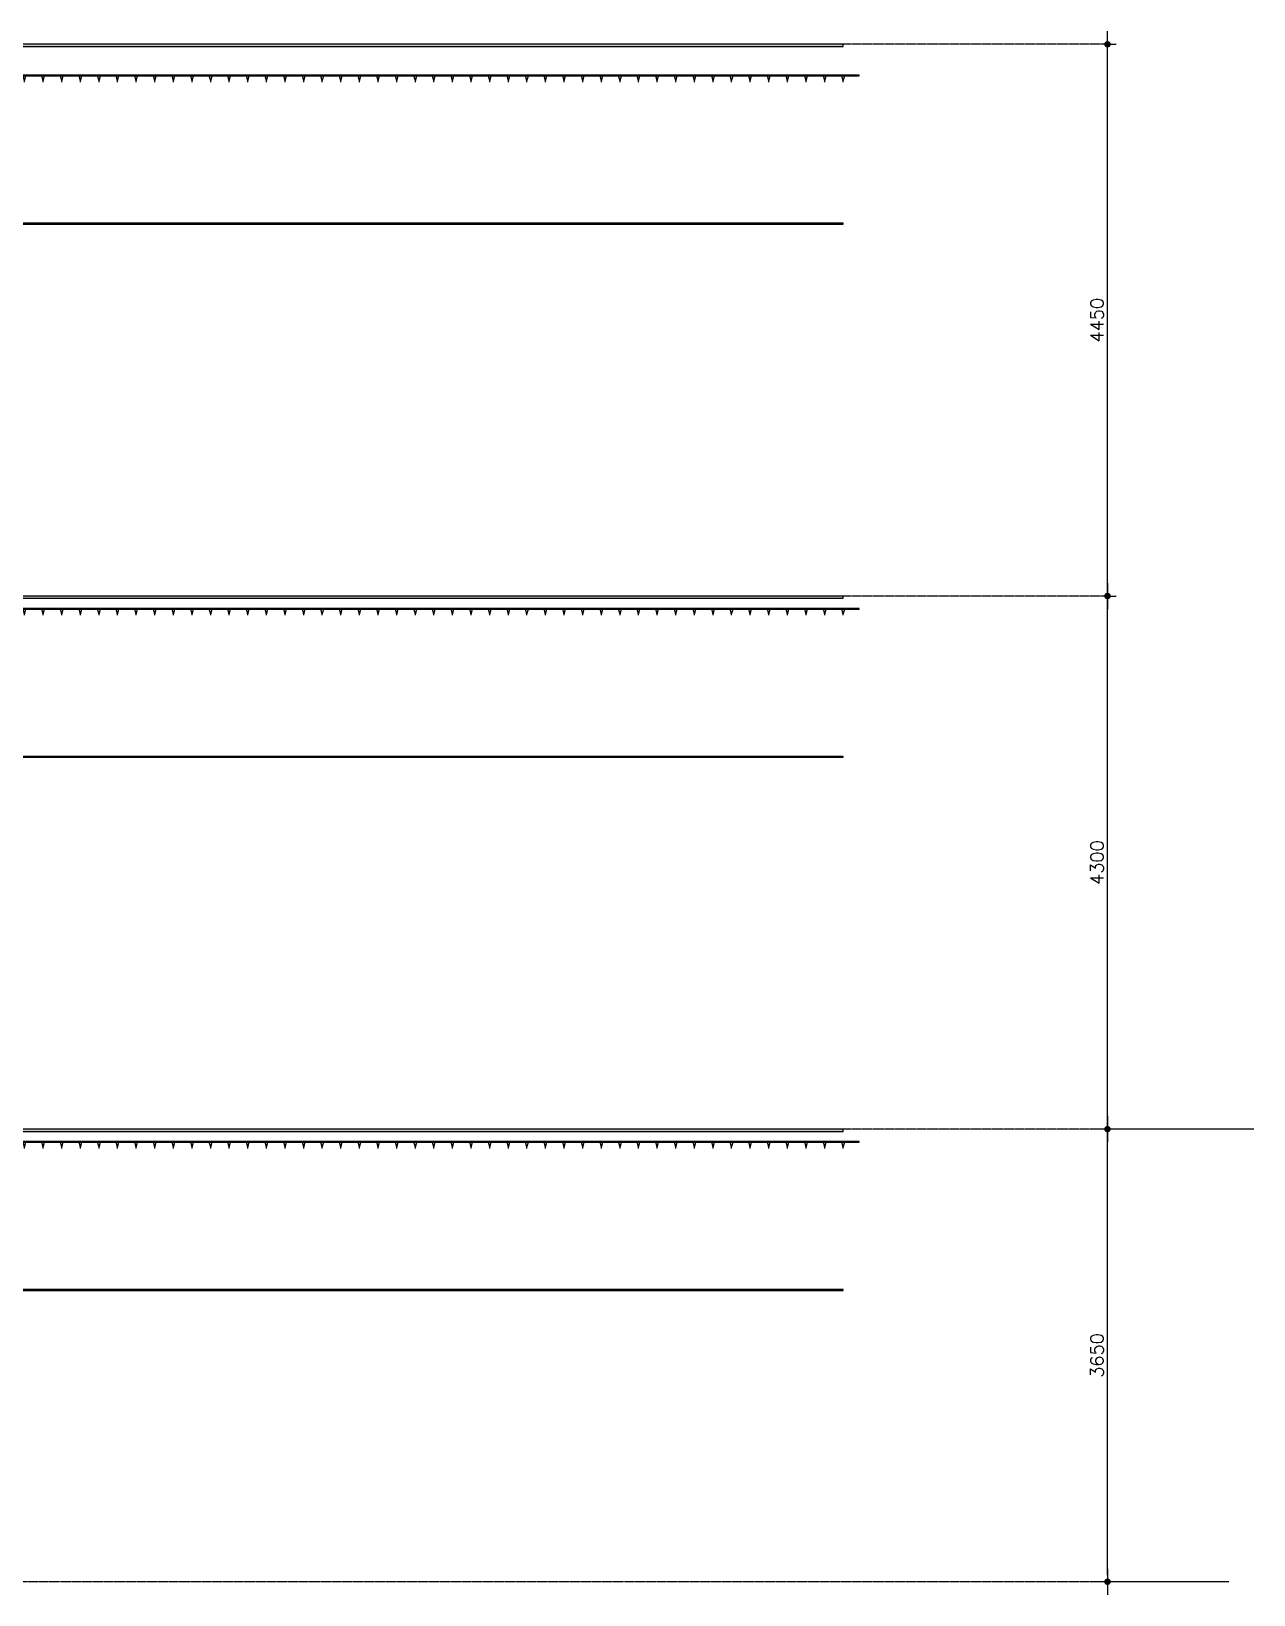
# Model space of a CAD drawing. Extents: x -3378 to 102197, y -3799 to 48702.
# Drawn here: x 64155 to 74010, y 36043 to 48653 of the extents above; entities that cross this region are included whole.
import ezdxf

# ---------------------------------------------------------------- set-up
doc = ezdxf.new("R2010")
doc.units = 0
doc.linetypes.add('CENTER', pattern=[2, 1.25, -0.25, 0.25, -0.25])
for name, color, linetype in [('GM_ANNO_DIMS', 4, 'Continuous'), ('GM_STEL_PRIM', 3, 'Continuous'), ('中心線 CENTER', 6, 'CENTER'), ('結構體 STRUCTURAL', 154, 'Continuous')]:
    doc.layers.add(name, color=color, linetype=linetype)
doc.layers.add('不顯示', color=254, linetype='Continuous', plot=False)
doc.styles.add('C1', font='simplex', dxfattribs={"bigfont": 'CHINESET'})
doc.dimstyles.new('DIMDD', dxfattribs={"dimscale": 100, "dimtxt": 0.25, "dimasz": 0.15, "dimexe": 0.2, "dimexo": 0, "dimgap": 0.09, "dimtad": 1, "dimdec": 1, "dimdsep": 46, "dimtxsty": 'C1', "dimblk1": 'DOT', "dimblk2": 'DOT', "dimsah": 1, "dimcen": 0.5, "dimazin": 0, "dimtfac": 1, "dimtdec": 1, "dimtix": 1, "dimtmove": 1, "dimatfit": 3, "dimldrblk": 'SLASH', "dimfxl": 10, "dimtolj": 1, "dimarcsym": 0})

# ---------------------------------------------------------------- blocks, each defined once
blk = doc.blocks.new('DOT')
blk.add_line((-2, 0), (2, 0))
at = {"const_width": 0.5}
blk.add_lwpolyline([(-0.25, 0, 1), (0.25, 0, 1)], format="xyb", close=True, dxfattribs=at)
blk = doc.blocks.new('*D889')
at = {"layer": 'Defpoints', "color": 0, "ltscale": 10, "transparency": 16777216}
for p in [(72831, 39798), (74010, 39798), (73809, 36148)]:
    blk.add_point(p, dxfattribs=at)
at = {"layer": '不顯示', "color": 0, "lineweight": -2, "ltscale": 10, "transparency": 16777216}
for p, q in [((74010, 39798), (72761, 39798)), ((72831, 36201), (72831, 39746)), ((73809, 36148), (72761, 36148))]:
    blk.add_line(p, q, dxfattribs=at)
at = {"layer": '不顯示', "color": 0, "lineweight": -2, "ltscale": 10, "transparency": 16777216, "xscale": 52.5, "yscale": 52.5, "zscale": 52.5}
for p, rotation in [((72831, 39798), 90), ((72831, 36148), 270)]:
    blk.add_blockref('DOT', p, dxfattribs=dict(at, rotation=rotation))
at = {"layer": '不顯示', "color": 2, "ltscale": 10, "transparency": 16777216, "insert": (72747, 37973), "char_height": 105, "attachment_point": 5, "rotation": 90, "style": 'C1'}
blk.add_mtext('\\A1;3650', dxfattribs=at)
blk = doc.blocks.new('_Dot')
at = {"color": 0, "linetype": 'ByBlock', "lineweight": -2}
blk.add_line((-0.5, 0), (-1, 0), dxfattribs=at)
at = {"color": 0, "linetype": 'ByBlock', "const_width": 0.5}
blk.add_lwpolyline([(-0.25, 0, 1), (0.25, 0, 1)], format="xyb", close=True, dxfattribs=at)
blk = doc.blocks.new('SLASH')
at = {"color": 0}
blk.add_line((-1, 0), (1, 0), dxfattribs=at)
at = {"color": 3, "linetype": 'Continuous'}
blk.add_line((-0.5, -0.5), (0.5, 0.5), dxfattribs=at)
blk = doc.blocks.new('*D890')
at = {"layer": 'Defpoints', "color": 0, "ltscale": 10, "transparency": 16777216}
for p in [(72831, 44098), (72831, 44098), (74010, 39798)]:
    blk.add_point(p, dxfattribs=at)
at = {"layer": '不顯示', "color": 0, "lineweight": -2, "ltscale": 10, "transparency": 16777216}
for p, q in [((72831, 44098), (72901, 44098)), ((72831, 39851), (72831, 44046)), ((74010, 39798), (72761, 39798))]:
    blk.add_line(p, q, dxfattribs=at)
at = {"layer": '不顯示', "color": 0, "lineweight": -2, "ltscale": 10, "transparency": 16777216, "xscale": 52.5, "yscale": 52.5, "zscale": 52.5}
for p, rotation in [((72831, 44098), 90), ((72831, 39798), 270)]:
    blk.add_blockref('DOT', p, dxfattribs=dict(at, rotation=rotation))
at = {"layer": '不顯示', "color": 2, "ltscale": 10, "transparency": 16777216, "insert": (72747, 41948), "char_height": 105, "attachment_point": 5, "rotation": 90, "style": 'C1'}
blk.add_mtext('\\A1;4300', dxfattribs=at)
blk = doc.blocks.new('*D891')
at = {"layer": 'Defpoints', "color": 0, "ltscale": 10, "transparency": 16777216}
for p in [(72831, 48548), (72831, 48548), (72831, 44098)]:
    blk.add_point(p, dxfattribs=at)
at = {"layer": '不顯示', "color": 0, "lineweight": -2, "ltscale": 10, "transparency": 16777216}
for p, q in [((72831, 48548), (72901, 48548)), ((72831, 44151), (72831, 48496)), ((72831, 44098), (72901, 44098))]:
    blk.add_line(p, q, dxfattribs=at)
at = {"layer": '不顯示', "color": 0, "lineweight": -2, "ltscale": 10, "transparency": 16777216, "xscale": 52.5, "yscale": 52.5, "zscale": 52.5}
for p, rotation in [((72831, 48548), 90), ((72831, 44098), 270)]:
    blk.add_blockref('DOT', p, dxfattribs=dict(at, rotation=rotation))
at = {"layer": '不顯示', "color": 2, "ltscale": 10, "transparency": 16777216, "insert": (72747, 46323), "char_height": 105, "attachment_point": 5, "rotation": 90, "style": 'C1'}
blk.add_mtext('\\A1;4450', dxfattribs=at)
blk = doc.blocks.new('*U772')
at = {"layer": 'GM_STEL_PRIM'}
for p, q in [((0, -15), (-11, 25)), ((0, -15), (11, 25)), ((0, -25), (0, -15))]:
    blk.add_line(p, q, dxfattribs=at)
blk = doc.blocks.new('*U773')
at = {"layer": 'GM_ANNO_DIMS', "color": 0, "linetype": 'ByBlock', "lineweight": -2}
for p in [(0, 0), (150, 0), (300, 0), (450, 0), (600, 0), (750, 0), (900, 0), (1050, 0), (1200, 0), (1350, 0), (1500, 0), (1650, 0), (1800, 0), (1950, 0), (2100, 0), (2250, 0), (2400, 0), (2550, 0), (2700, 0), (2850, 0), (3000, 0), (3150, 0), (3300, 0), (3450, 0), (3600, 0), (3750, 0), (3900, 0), (4050, 0), (4200, 0), (4350, 0), (4500, 0), (4650, 0), (4800, 0), (4950, 0), (5100, 0), (5250, 0), (5400, 0), (5550, 0), (5700, 0), (5850, 0), (6000, 0), (6150, 0), (6300, 0), (6450, 0), (6600, 0), (6750, 0), (6900, 0), (7050, 0), (7200, 0), (7350, 0), (7500, 0), (7650, 0), (7800, 0), (7950, 0), (8100, 0), (8250, 0), (8400, 0), (8550, 0), (8700, 0), (8850, 0), (9000, 0), (9150, 0), (9300, 0), (9450, 0), (9600, 0), (9750, 0), (9900, 0), (10050, 0), (10200, 0), (10350, 0), (10500, 0), (10650, 0), (10800, 0), (10950, 0), (11100, 0), (11250, 0), (11400, 0), (11550, 0)]:
    blk.add_blockref('*U772', p, dxfattribs=at)
blk = doc.blocks.new('*U783')
at = {"layer": 'GM_STEL_PRIM'}
for p, q in [((0, -15), (-11, 25)), ((0, -15), (11, 25)), ((0, -25), (0, -15))]:
    blk.add_line(p, q, dxfattribs=at)
blk = doc.blocks.new('*U784')
at = {"layer": 'GM_ANNO_DIMS', "color": 0, "linetype": 'ByBlock', "lineweight": -2}
for p in [(0, 0), (150, 0), (300, 0), (450, 0), (600, 0), (750, 0), (900, 0), (1050, 0), (1200, 0), (1350, 0), (1500, 0), (1650, 0), (1800, 0), (1950, 0), (2100, 0), (2250, 0), (2400, 0), (2550, 0), (2700, 0), (2850, 0), (3000, 0), (3150, 0), (3300, 0), (3450, 0), (3600, 0), (3750, 0), (3900, 0), (4050, 0), (4200, 0), (4350, 0), (4500, 0), (4650, 0), (4800, 0), (4950, 0), (5100, 0), (5250, 0), (5400, 0), (5550, 0), (5700, 0), (5850, 0), (6000, 0), (6150, 0), (6300, 0), (6450, 0), (6600, 0), (6750, 0), (6900, 0), (7050, 0), (7200, 0), (7350, 0), (7500, 0), (7650, 0), (7800, 0), (7950, 0), (8100, 0), (8250, 0), (8400, 0), (8550, 0), (8700, 0), (8850, 0), (9000, 0), (9150, 0), (9300, 0), (9450, 0), (9600, 0), (9750, 0), (9900, 0), (10050, 0), (10200, 0), (10350, 0), (10500, 0), (10650, 0), (10800, 0), (10950, 0), (11100, 0), (11250, 0), (11400, 0), (11550, 0)]:
    blk.add_blockref('*U783', p, dxfattribs=at)
blk = doc.blocks.new('*U759')
at = {"layer": 'GM_STEL_PRIM'}
for p, q in [((0, -15), (-11, 25)), ((0, -15), (11, 25)), ((0, -25), (0, -15))]:
    blk.add_line(p, q, dxfattribs=at)
blk = doc.blocks.new('*U760')
at = {"layer": 'GM_ANNO_DIMS', "color": 0, "linetype": 'ByBlock', "lineweight": -2}
for p in [(0, 0), (150, 0), (300, 0), (450, 0), (600, 0), (750, 0), (900, 0), (1050, 0), (1200, 0), (1350, 0), (1500, 0), (1650, 0), (1800, 0), (1950, 0), (2100, 0), (2250, 0), (2400, 0), (2550, 0), (2700, 0), (2850, 0), (3000, 0), (3150, 0), (3300, 0), (3450, 0), (3600, 0), (3750, 0), (3900, 0), (4050, 0), (4200, 0), (4350, 0), (4500, 0), (4650, 0), (4800, 0), (4950, 0), (5100, 0), (5250, 0), (5400, 0), (5550, 0), (5700, 0), (5850, 0), (6000, 0), (6150, 0), (6300, 0), (6450, 0), (6600, 0), (6750, 0), (6900, 0), (7050, 0), (7200, 0), (7350, 0), (7500, 0), (7650, 0), (7800, 0), (7950, 0), (8100, 0), (8250, 0), (8400, 0), (8550, 0), (8700, 0), (8850, 0), (9000, 0), (9150, 0), (9300, 0), (9450, 0), (9600, 0), (9750, 0), (9900, 0), (10050, 0), (10200, 0), (10350, 0), (10500, 0), (10650, 0), (10800, 0), (10950, 0), (11100, 0), (11250, 0), (11400, 0), (11550, 0)]:
    blk.add_blockref('*U759', p, dxfattribs=at)

msp = doc.modelspace()

# ---------------------------------------------------------------- hatches: boundary and pattern name
at = {"layer": '結構體 STRUCTURAL'}
h = msp.add_hatch(dxfattribs=at)
h.set_pattern_fill('AR-HBONE', color=256, scale=0.1)
h.set_pattern_definition([(45, (6347.9, -42437.213), (0, 14.3684098), [30.48, -10.16]), (135, (6355.085, -42430.029), (1e-15, 14.3684098), [30.48, -10.16])])
h.paths.add_polyline_path([(59120.966, 48548.085), (59120.966, 48530.585), (70701.113, 48530.585), (70701.113, 48548.085)])
h = msp.add_hatch(dxfattribs=at)
h.set_pattern_fill('AR-HBONE', color=256, scale=0.1)
h.set_pattern_definition([(45, (6347.9, -42437.213), (0, 14.3684098), [30.48, -10.16]), (135, (6355.085, -42430.029), (1e-15, 14.3684098), [30.48, -10.16])])
h.paths.add_polyline_path([(59120.966, 48548.085), (59120.966, 48530.585), (70701.113, 48530.585), (70701.113, 48548.085)])
at = {"layer": '結構體 STRUCTURAL', "ltscale": 50}
h = msp.add_hatch(dxfattribs=at)
h.set_pattern_fill('JIS_LC_20', color=256, scale=2, angle=45)
h.set_pattern_definition([(90, (7730.72, -36166.996), (-40, 0), []), (90, (7731.287, -36166.43), (-40, 0), [])])
h.paths.add_polyline_path([(70701.113, 47104.077), (59316.038, 47104.077), (59316.038, 47098.077), (70701.113, 47098.077)])
at = {"layer": '結構體 STRUCTURAL'}
h = msp.add_hatch(dxfattribs=at)
h.set_pattern_fill('AR-HBONE', color=256, scale=0.1)
h.set_pattern_definition([(45, (6347.9, -46887.213), (0, 14.3684098), [30.48, -10.16]), (135, (6355.085, -46880.029), (1e-15, 14.3684098), [30.48, -10.16])])
h.paths.add_polyline_path([(59120.966, 44098.085), (59120.966, 44080.585), (70701.113, 44080.585), (70701.113, 44098.085)])
h = msp.add_hatch(dxfattribs=at)
h.set_pattern_fill('AR-HBONE', color=256, scale=0.1)
h.set_pattern_definition([(45, (6347.9, -51187.213), (0, 14.3684098), [30.48, -10.16]), (135, (6355.085, -51180.029), (1e-15, 14.3684098), [30.48, -10.16])])
h.paths.add_polyline_path([(59120.966, 39798.085), (59120.966, 39780.585), (70701.113, 39780.585), (70701.113, 39798.085)])

# ---------------------------------------------------------------- linework, layer by layer
at = {"layer": 'GM_STEL_PRIM', "elevation": 0}
for points in [[(70830.113, 48298.085), (59130.111, 48298.085), (59130.111, 48293.085), (70830.113, 48293.085)], [(70830.113, 43998.085), (59130.111, 43998.085), (59130.111, 43993.085), (70830.113, 43993.085)], [(70830.113, 39698.085), (59130.111, 39698.085), (59130.111, 39693.085), (70830.113, 39693.085)]]:
    msp.add_lwpolyline(points, close=True, dxfattribs=at)
at = {"layer": '中心線 CENTER'}
for p, q in [((72831.116, 48548.085, 0), (54300.371, 48548.085, 0)), ((72831.116, 44098.085, 0), (54300.371, 44098.085, 0)), ((72831.116, 39798.085, 0), (54300.371, 39798.085, 0)), ((72831.116, 36148.085, 0), (54300.371, 36148.085, 0))]:
    msp.add_line(p, q, dxfattribs=at)
at = {"layer": '結構體 STRUCTURAL', "elevation": 0}
for points in [[(59120.966, 48548.085), (59120.966, 48530.585), (70701.113, 48530.585), (70701.113, 48548.085)], [(59120.966, 48548.085), (59120.966, 48530.585), (70701.113, 48530.585), (70701.113, 48548.085)], [(59316.038, 47104.077), (59316.038, 47098.077), (70701.113, 47098.077), (70701.113, 47104.077)], [(59120.966, 44098.085), (59120.966, 44080.585), (70701.113, 44080.585), (70701.113, 44098.085)], [(59316.038, 42804.077), (59316.038, 42798.077), (70701.113, 42798.077), (70701.113, 42804.077)], [(59120.966, 39798.085), (59120.966, 39780.585), (70701.113, 39780.585), (70701.113, 39798.085)], [(59316.038, 38504.077), (59316.038, 38498.077), (70701.113, 38498.077), (70701.113, 38504.077)]]:
    msp.add_lwpolyline(points, close=True, dxfattribs=at)

# ---------------------------------------------------------------- block references
at = {"layer": 'GM_ANNO_DIMS'}
for name, p in [('*U760', (59151.111, 48268.085, 0)), ('*U784', (59151.111, 43968.085, 0)), ('*U773', (59151.111, 39668.085, 0))]:
    msp.add_blockref(name, p, dxfattribs=at)

# ---------------------------------------------------------------- dimensions: what is measured, and where the dimension line sits
at = {"layer": '不顯示', "ltscale": 10}
for base, p1, p2, picture, middle in [((72831.116, 48548.085, 0), (72831.116, 44098.085, 0), (72831.116, 48548.085, 0), '*D891', (72747.116, 46323.085, 0)), ((72831.116, 44098.085, 0), (74009.631, 39798.085, 0), (72831.116, 44098.085, 0), '*D890', (72747.116, 41948.085, 0)), ((72831.116, 39798.085, 0), (73809.374, 36148.085, 0), (74009.631, 39798.085, 0), '*D889', (72747.116, 37973.085, 0))]:
    dim = msp.add_linear_dim(base=base, p1=p1, p2=p2, angle=90, dimstyle='DIMDD', override={"dimscale": 350, "dimtxt": 0.3, "dimclrt": 2}, dxfattribs=at)
    dim.commit()
    dim.dimension.update_dxf_attribs({"geometry": picture, "text_midpoint": middle})

doc.saveas('drawing.dxf')
